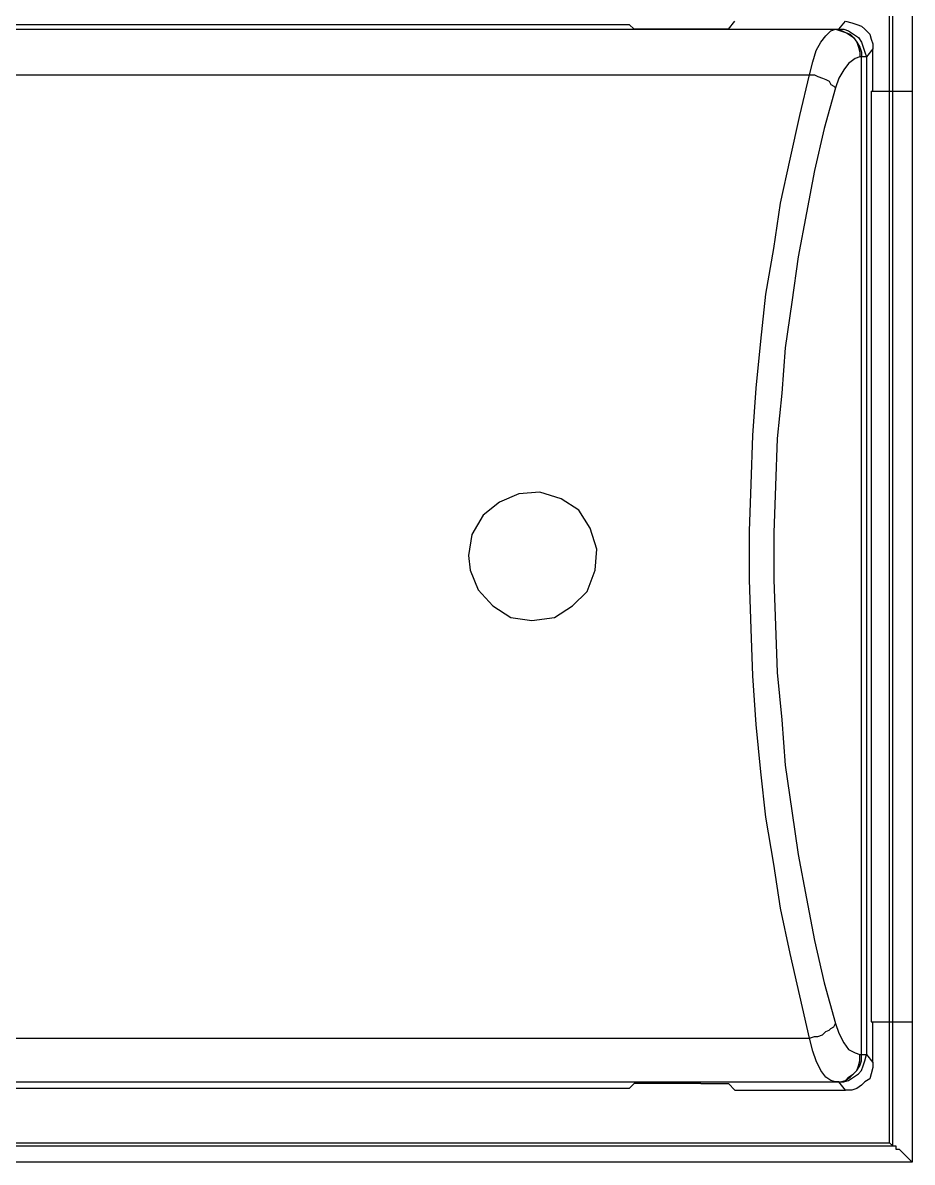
# Model space of a CAD drawing. Header units: centimetres. Extents: x -8.4 to 3.7, y -7.8 to 8.
# Drawn here: x -3.129 to -2.163, y -1.69 to -0.452 of the extents above; entities that cross this region are included whole.
import ezdxf

# ---------------------------------------------------------------- set-up
doc = ezdxf.new("R2010")
doc.units = ezdxf.units.CM
doc.header["$MEASUREMENT"] = 0
doc.layers.add('Layer 1', color=7, linetype='Continuous')

msp = doc.modelspace()

# ---------------------------------------------------------------- linework, layer by layer
at = {"layer": 'Layer 1', "lineweight": 25}
for points in [[(-2.16253, 5.45394), (-2.16253, 5.45394), (-2.16253, -1.68981), (-2.16253, -1.68981)], [(-2.1837, -1.67217), (-2.1837, -1.67217), (-2.1837, 5.4363), (-2.1837, 5.4363)], [(-2.18723, -1.66864), (-2.18723, -1.66864), (-2.18723, 5.43277), (-2.18723, 5.43277)], [(-5.72329, -0.45348), (-5.72329, -0.45348), (-2.46998, -0.45348), (-2.46998, -0.45348)], [(-2.46468, -0.45877), (-2.46468, -0.45877), (-2.46998, -0.45348), (-2.46998, -0.45348)], [(-2.3623, -0.45877), (-2.3623, -0.45877), (-2.35524, -0.44995), (-2.35524, -0.44995)], [(-2.24227, -0.45877), (-2.24227, -0.45877), (-2.2352, -0.44995), (-2.2352, -0.44995)], [(-4.03397, -0.45877), (-4.03397, -0.45877), (-2.24579, -0.45877), (-2.24579, -0.45877)], [(-2.39231, -0.45877), (-2.39231, -0.45877), (-2.46468, -0.45877), (-2.46468, -0.45877)], [(-2.24579, -0.45877), (-2.24579, -0.45877), (-2.24403, -0.45877), (-2.24403, -0.45877)], [(-2.20519, -0.47996), (-2.20519, -0.47996), (-2.21225, -0.48878), (-2.21225, -0.48878)], [(-2.20519, -0.52585), (-2.20519, -0.52585), (-2.20519, -0.47996), (-2.20519, -0.47996)], [(-2.21755, -0.48878), (-2.21755, -0.48878), (-2.21931, -0.48878), (-2.21931, -0.48878)], [(-2.21755, -1.57262), (-2.21755, -1.57262), (-2.21755, -0.48878), (-2.21755, -0.48878)], [(-2.21225, -0.48878), (-2.21225, -0.48878), (-2.21225, -1.57262), (-2.21225, -1.57262)], [(-4.00573, -0.5082), (-4.00573, -0.5082), (-2.27404, -0.5082), (-2.27404, -0.5082)], [(-2.20696, -0.52585), (-2.20696, -0.52585), (-2.20696, -1.53732), (-2.20696, -1.53732)], [(-2.20696, -0.52585), (-2.20696, -0.52585), (-2.16253, -0.52585), (-2.16253, -0.52585)], [(-2.20696, -1.53732), (-2.20696, -1.53732), (-2.16253, -1.53732), (-2.16253, -1.53732)], [(-2.20519, -1.58145), (-2.20519, -1.58145), (-2.20519, -1.53732), (-2.20519, -1.53732)], [(-4.00573, -1.55497), (-4.00573, -1.55497), (-2.27404, -1.55497), (-2.27404, -1.55497)], [(-2.21931, -1.57262), (-2.21931, -1.57262), (-2.21755, -1.57262), (-2.21755, -1.57262)], [(-2.21225, -1.57262), (-2.21225, -1.57262), (-2.20519, -1.58145), (-2.20519, -1.58145)], [(-4.03397, -1.60263), (-4.03397, -1.60263), (-2.24579, -1.60263), (-2.24579, -1.60263)], [(-2.46468, -1.6044), (-2.46468, -1.6044), (-2.46998, -1.6097), (-2.46998, -1.6097)], [(-2.39231, -1.6044), (-2.39231, -1.6044), (-2.46468, -1.6044), (-2.46468, -1.6044)], [(-2.35524, -1.61146), (-2.35524, -1.61146), (-2.3623, -1.6044), (-2.3623, -1.6044)], [(-2.24403, -1.60263), (-2.24403, -1.60263), (-2.24579, -1.60263), (-2.24579, -1.60263)], [(-2.2352, -1.61146), (-2.2352, -1.61146), (-2.24227, -1.60263), (-2.24227, -1.60263)], [(-2.46998, -1.6097), (-2.46998, -1.6097), (-5.72329, -1.6097), (-5.72329, -1.6097)], [(-2.35524, -1.61146), (-2.35524, -1.61146), (-2.2352, -1.61146), (-2.2352, -1.61146)], [(-6.00781, -1.66864), (-6.00781, -1.66864), (-2.18723, -1.66864), (-2.18723, -1.66864)], [(-2.18723, -1.66864), (-2.18723, -1.66864), (-2.1837, -1.67217), (-2.1837, -1.67217)], [(-6.01134, -1.67217), (-6.01134, -1.67217), (-2.1837, -1.67217), (-2.1837, -1.67217)], [(-2.16253, -1.68981), (-2.16253, -1.68981), (-6.02898, -1.68981), (-6.02898, -1.68981)]]:
    msp.add_open_spline(points, degree=3, dxfattribs=at)
for points, knots in [([(-2.2352, -0.44995), (-2.2352, -0.44995), (-2.22814, -0.45171), (-2.22814, -0.45171), (-2.22814, -0.45171), (-2.22814, -0.45171), (-2.22285, -0.45348), (-2.22285, -0.45348), (-2.22285, -0.45348), (-2.22285, -0.45348), (-2.21755, -0.45524), (-2.21755, -0.45524), (-2.21755, -0.45524), (-2.21755, -0.45524), (-2.21402, -0.45877), (-2.21402, -0.45877), (-2.21402, -0.45877), (-2.21402, -0.45877), (-2.20873, -0.46407), (-2.20873, -0.46407), (-2.20873, -0.46407), (-2.20873, -0.46407), (-2.20696, -0.46936), (-2.20696, -0.46936), (-2.20696, -0.46936), (-2.20696, -0.46936), (-2.20519, -0.47466), (-2.20519, -0.47466), (-2.20519, -0.47466), (-2.20519, -0.47466), (-2.20519, -0.47996), (-2.20519, -0.47996)], [0, 0, 0, 0, 0.1111111, 0.1111111, 0.1111111, 0.1111111, 0.2222222, 0.2222222, 0.2222222, 0.2222222, 0.3333333, 0.3333333, 0.3333333, 0.3333333, 0.4444444, 0.4444444, 0.4444444, 0.4444444, 0.5555556, 0.5555556, 0.5555556, 0.5555556, 0.6666667, 0.6666667, 0.6666667, 0.6666667, 0.7777778, 0.7777778, 0.7777778, 0.7777778, 1, 1, 1, 1]), ([(-2.3623, -0.45877), (-2.3623, -0.45877), (-2.3623, -0.45877), (-2.3623, -0.45877), (-2.3623, -0.45877), (-2.3623, -0.45877), (-2.36406, -0.45877), (-2.36406, -0.45877), (-2.36406, -0.45877), (-2.36406, -0.45877), (-2.3676, -0.45877), (-2.3676, -0.45877), (-2.3676, -0.45877), (-2.3676, -0.45877), (-2.37112, -0.45877), (-2.37112, -0.45877), (-2.37112, -0.45877), (-2.37112, -0.45877), (-2.37466, -0.45877), (-2.37466, -0.45877), (-2.37466, -0.45877), (-2.37466, -0.45877), (-2.37995, -0.45877), (-2.37995, -0.45877), (-2.37995, -0.45877), (-2.37995, -0.45877), (-2.38701, -0.45877), (-2.38701, -0.45877), (-2.38701, -0.45877), (-2.38701, -0.45877), (-2.39231, -0.45877), (-2.39231, -0.45877)], [0, 0, 0, 0, 0.1111111, 0.1111111, 0.1111111, 0.1111111, 0.2222222, 0.2222222, 0.2222222, 0.2222222, 0.3333333, 0.3333333, 0.3333333, 0.3333333, 0.4444444, 0.4444444, 0.4444444, 0.4444444, 0.5555556, 0.5555556, 0.5555556, 0.5555556, 0.6666667, 0.6666667, 0.6666667, 0.6666667, 0.7777778, 0.7777778, 0.7777778, 0.7777778, 1, 1, 1, 1]), ([(-2.27404, -0.5082), (-2.27404, -0.5082), (-2.27051, -0.49408), (-2.27051, -0.49408), (-2.27051, -0.49408), (-2.27051, -0.49408), (-2.26697, -0.48172), (-2.26697, -0.48172), (-2.26697, -0.48172), (-2.26697, -0.48172), (-2.26168, -0.47289), (-2.26168, -0.47289), (-2.26168, -0.47289), (-2.26168, -0.47289), (-2.25639, -0.46583), (-2.25639, -0.46583), (-2.25639, -0.46583), (-2.25639, -0.46583), (-2.25109, -0.46054), (-2.25109, -0.46054), (-2.25109, -0.46054), (-2.25109, -0.46054), (-2.24579, -0.45877), (-2.24579, -0.45877)], [0, 0, 0, 0, 0.1428571, 0.1428571, 0.1428571, 0.1428571, 0.2857143, 0.2857143, 0.2857143, 0.2857143, 0.4285714, 0.4285714, 0.4285714, 0.4285714, 0.5714286, 0.5714286, 0.5714286, 0.5714286, 0.7142857, 0.7142857, 0.7142857, 0.7142857, 1, 1, 1, 1]), ([(-2.24579, -0.45877), (-2.24579, -0.45877), (-2.2405, -0.46054), (-2.2405, -0.46054), (-2.2405, -0.46054), (-2.2405, -0.46054), (-2.2352, -0.4623), (-2.2352, -0.4623), (-2.2352, -0.4623), (-2.2352, -0.4623), (-2.23167, -0.46407), (-2.23167, -0.46407), (-2.23167, -0.46407), (-2.23167, -0.46407), (-2.22638, -0.4676), (-2.22638, -0.4676), (-2.22638, -0.4676), (-2.22638, -0.4676), (-2.22285, -0.47289), (-2.22285, -0.47289), (-2.22285, -0.47289), (-2.22285, -0.47289), (-2.22108, -0.47819), (-2.22108, -0.47819), (-2.22108, -0.47819), (-2.22108, -0.47819), (-2.21931, -0.48348), (-2.21931, -0.48348), (-2.21931, -0.48348), (-2.21931, -0.48348), (-2.21931, -0.48878), (-2.21931, -0.48878)], [0, 0, 0, 0, 0.1111111, 0.1111111, 0.1111111, 0.1111111, 0.2222222, 0.2222222, 0.2222222, 0.2222222, 0.3333333, 0.3333333, 0.3333333, 0.3333333, 0.4444444, 0.4444444, 0.4444444, 0.4444444, 0.5555556, 0.5555556, 0.5555556, 0.5555556, 0.6666667, 0.6666667, 0.6666667, 0.6666667, 0.7777778, 0.7777778, 0.7777778, 0.7777778, 1, 1, 1, 1]), ([(-2.24403, -0.45877), (-2.24403, -0.45877), (-2.23873, -0.46054), (-2.23873, -0.46054), (-2.23873, -0.46054), (-2.23873, -0.46054), (-2.2352, -0.4623), (-2.2352, -0.4623), (-2.2352, -0.4623), (-2.2352, -0.4623), (-2.22991, -0.46407), (-2.22991, -0.46407), (-2.22991, -0.46407), (-2.22991, -0.46407), (-2.22638, -0.4676), (-2.22638, -0.4676), (-2.22638, -0.4676), (-2.22638, -0.4676), (-2.22285, -0.47289), (-2.22285, -0.47289), (-2.22285, -0.47289), (-2.22285, -0.47289), (-2.21931, -0.47819), (-2.21931, -0.47819), (-2.21931, -0.47819), (-2.21931, -0.47819), (-2.21755, -0.48348), (-2.21755, -0.48348), (-2.21755, -0.48348), (-2.21755, -0.48348), (-2.21755, -0.48878), (-2.21755, -0.48878)], [0, 0, 0, 0, 0.1111111, 0.1111111, 0.1111111, 0.1111111, 0.2222222, 0.2222222, 0.2222222, 0.2222222, 0.3333333, 0.3333333, 0.3333333, 0.3333333, 0.4444444, 0.4444444, 0.4444444, 0.4444444, 0.5555556, 0.5555556, 0.5555556, 0.5555556, 0.6666667, 0.6666667, 0.6666667, 0.6666667, 0.7777778, 0.7777778, 0.7777778, 0.7777778, 1, 1, 1, 1]), ([(-2.24403, -0.45877), (-2.24403, -0.45877), (-2.24403, -0.45877), (-2.24403, -0.45877), (-2.24403, -0.45877), (-2.24403, -0.45877), (-2.24227, -0.45877), (-2.24227, -0.45877)], [0, 0, 0, 0, 0.3333333, 0.3333333, 0.3333333, 0.3333333, 1, 1, 1, 1]), ([(-2.24227, -0.45877), (-2.24227, -0.45877), (-2.23697, -0.45877), (-2.23697, -0.45877), (-2.23697, -0.45877), (-2.23697, -0.45877), (-2.23167, -0.46054), (-2.23167, -0.46054), (-2.23167, -0.46054), (-2.23167, -0.46054), (-2.22638, -0.46407), (-2.22638, -0.46407), (-2.22638, -0.46407), (-2.22638, -0.46407), (-2.22108, -0.4676), (-2.22108, -0.4676), (-2.22108, -0.4676), (-2.22108, -0.4676), (-2.21755, -0.47289), (-2.21755, -0.47289), (-2.21755, -0.47289), (-2.21755, -0.47289), (-2.21579, -0.47819), (-2.21579, -0.47819), (-2.21579, -0.47819), (-2.21579, -0.47819), (-2.21402, -0.48348), (-2.21402, -0.48348), (-2.21402, -0.48348), (-2.21402, -0.48348), (-2.21225, -0.48878), (-2.21225, -0.48878)], [0, 0, 0, 0, 0.1111111, 0.1111111, 0.1111111, 0.1111111, 0.2222222, 0.2222222, 0.2222222, 0.2222222, 0.3333333, 0.3333333, 0.3333333, 0.3333333, 0.4444444, 0.4444444, 0.4444444, 0.4444444, 0.5555556, 0.5555556, 0.5555556, 0.5555556, 0.6666667, 0.6666667, 0.6666667, 0.6666667, 0.7777778, 0.7777778, 0.7777778, 0.7777778, 1, 1, 1, 1]), ([(-2.21931, -0.48878), (-2.21931, -0.48878), (-2.22461, -0.49054), (-2.22461, -0.49054), (-2.22461, -0.49054), (-2.22461, -0.49054), (-2.23167, -0.49584), (-2.23167, -0.49584), (-2.23167, -0.49584), (-2.23167, -0.49584), (-2.23697, -0.5029), (-2.23697, -0.5029), (-2.23697, -0.5029), (-2.23697, -0.5029), (-2.24227, -0.51173), (-2.24227, -0.51173), (-2.24227, -0.51173), (-2.24227, -0.51173), (-2.24579, -0.52232), (-2.24579, -0.52232)], [0, 0, 0, 0, 0.1666667, 0.1666667, 0.1666667, 0.1666667, 0.3333333, 0.3333333, 0.3333333, 0.3333333, 0.5, 0.5, 0.5, 0.5, 0.6666667, 0.6666667, 0.6666667, 0.6666667, 1, 1, 1, 1]), ([(-2.21225, -0.48878), (-2.21225, -0.48878), (-2.21402, -0.48878), (-2.21402, -0.48878), (-2.21402, -0.48878), (-2.21402, -0.48878), (-2.21579, -0.48878), (-2.21579, -0.48878), (-2.21579, -0.48878), (-2.21579, -0.48878), (-2.21755, -0.48878), (-2.21755, -0.48878)], [0, 0, 0, 0, 0.25, 0.25, 0.25, 0.25, 0.5, 0.5, 0.5, 0.5, 1, 1, 1, 1]), ([(-2.27404, -1.55497), (-2.27404, -1.55497), (-2.28463, -1.50908), (-2.28463, -1.50908), (-2.28463, -1.50908), (-2.28463, -1.50908), (-2.29522, -1.46318), (-2.29522, -1.46318), (-2.29522, -1.46318), (-2.29522, -1.46318), (-2.30581, -1.41375), (-2.30581, -1.41375), (-2.30581, -1.41375), (-2.30581, -1.41375), (-2.31287, -1.36609), (-2.31287, -1.36609), (-2.31287, -1.36609), (-2.31287, -1.36609), (-2.3217, -1.3149), (-2.3217, -1.3149), (-2.3217, -1.3149), (-2.3217, -1.3149), (-2.327, -1.26548), (-2.327, -1.26548), (-2.327, -1.26548), (-2.327, -1.26548), (-2.33229, -1.21428), (-2.33229, -1.21428), (-2.33229, -1.21428), (-2.33229, -1.21428), (-2.33582, -1.16133), (-2.33582, -1.16133), (-2.33582, -1.16133), (-2.33582, -1.16133), (-2.33759, -1.11013), (-2.33759, -1.11013), (-2.33759, -1.11013), (-2.33759, -1.11013), (-2.33935, -1.05718), (-2.33935, -1.05718), (-2.33935, -1.05718), (-2.33935, -1.05718), (-2.33935, -1.00423), (-2.33935, -1.00423), (-2.33935, -1.00423), (-2.33935, -1.00423), (-2.33759, -0.95303), (-2.33759, -0.95303), (-2.33759, -0.95303), (-2.33759, -0.95303), (-2.33582, -0.90008), (-2.33582, -0.90008), (-2.33582, -0.90008), (-2.33582, -0.90008), (-2.33229, -0.84888), (-2.33229, -0.84888), (-2.33229, -0.84888), (-2.33229, -0.84888), (-2.327, -0.79769), (-2.327, -0.79769), (-2.327, -0.79769), (-2.327, -0.79769), (-2.3217, -0.7465), (-2.3217, -0.7465), (-2.3217, -0.7465), (-2.3217, -0.7465), (-2.31287, -0.69707), (-2.31287, -0.69707), (-2.31287, -0.69707), (-2.31287, -0.69707), (-2.30581, -0.64765), (-2.30581, -0.64765), (-2.30581, -0.64765), (-2.30581, -0.64765), (-2.29522, -0.59999), (-2.29522, -0.59999), (-2.29522, -0.59999), (-2.29522, -0.59999), (-2.28463, -0.55233), (-2.28463, -0.55233), (-2.28463, -0.55233), (-2.28463, -0.55233), (-2.27404, -0.5082), (-2.27404, -0.5082)], [0, 0, 0, 0, 0.0454545, 0.0454545, 0.0454545, 0.0454545, 0.0909091, 0.0909091, 0.0909091, 0.0909091, 0.1363636, 0.1363636, 0.1363636, 0.1363636, 0.1818182, 0.1818182, 0.1818182, 0.1818182, 0.2272727, 0.2272727, 0.2272727, 0.2272727, 0.2727273, 0.2727273, 0.2727273, 0.2727273, 0.3181818, 0.3181818, 0.3181818, 0.3181818, 0.3636364, 0.3636364, 0.3636364, 0.3636364, 0.4090909, 0.4090909, 0.4090909, 0.4090909, 0.4545455, 0.4545455, 0.4545455, 0.4545455, 0.5, 0.5, 0.5, 0.5, 0.5454545, 0.5454545, 0.5454545, 0.5454545, 0.5909091, 0.5909091, 0.5909091, 0.5909091, 0.6363636, 0.6363636, 0.6363636, 0.6363636, 0.6818182, 0.6818182, 0.6818182, 0.6818182, 0.7272727, 0.7272727, 0.7272727, 0.7272727, 0.7727273, 0.7727273, 0.7727273, 0.7727273, 0.8181818, 0.8181818, 0.8181818, 0.8181818, 0.8636364, 0.8636364, 0.8636364, 0.8636364, 0.9090909, 0.9090909, 0.9090909, 0.9090909, 1, 1, 1, 1]), ([(-2.27404, -0.5082), (-2.27404, -0.5082), (-2.26874, -0.5082), (-2.26874, -0.5082), (-2.26874, -0.5082), (-2.26874, -0.5082), (-2.26521, -0.50996), (-2.26521, -0.50996), (-2.26521, -0.50996), (-2.26521, -0.50996), (-2.25991, -0.51173), (-2.25991, -0.51173), (-2.25991, -0.51173), (-2.25991, -0.51173), (-2.25639, -0.5135), (-2.25639, -0.5135), (-2.25639, -0.5135), (-2.25639, -0.5135), (-2.25285, -0.51526), (-2.25285, -0.51526), (-2.25285, -0.51526), (-2.25285, -0.51526), (-2.25109, -0.51879), (-2.25109, -0.51879), (-2.25109, -0.51879), (-2.25109, -0.51879), (-2.24756, -0.52056), (-2.24756, -0.52056), (-2.24756, -0.52056), (-2.24756, -0.52056), (-2.24579, -0.52232), (-2.24579, -0.52232)], [0, 0, 0, 0, 0.1111111, 0.1111111, 0.1111111, 0.1111111, 0.2222222, 0.2222222, 0.2222222, 0.2222222, 0.3333333, 0.3333333, 0.3333333, 0.3333333, 0.4444444, 0.4444444, 0.4444444, 0.4444444, 0.5555556, 0.5555556, 0.5555556, 0.5555556, 0.6666667, 0.6666667, 0.6666667, 0.6666667, 0.7777778, 0.7777778, 0.7777778, 0.7777778, 1, 1, 1, 1]), ([(-2.24579, -0.52232), (-2.24579, -0.52232), (-2.25815, -0.56645), (-2.25815, -0.56645), (-2.25815, -0.56645), (-2.25815, -0.56645), (-2.26874, -0.61234), (-2.26874, -0.61234), (-2.26874, -0.61234), (-2.26874, -0.61234), (-2.27757, -0.65824), (-2.27757, -0.65824), (-2.27757, -0.65824), (-2.27757, -0.65824), (-2.28639, -0.7059), (-2.28639, -0.7059), (-2.28639, -0.7059), (-2.28639, -0.7059), (-2.29345, -0.75533), (-2.29345, -0.75533), (-2.29345, -0.75533), (-2.29345, -0.75533), (-2.30052, -0.80475), (-2.30052, -0.80475), (-2.30052, -0.80475), (-2.30052, -0.80475), (-2.30405, -0.85418), (-2.30405, -0.85418), (-2.30405, -0.85418), (-2.30405, -0.85418), (-2.30934, -0.9036), (-2.30934, -0.9036), (-2.30934, -0.9036), (-2.30934, -0.9036), (-2.31111, -0.9548), (-2.31111, -0.9548), (-2.31111, -0.9548), (-2.31111, -0.9548), (-2.31287, -1.00599), (-2.31287, -1.00599), (-2.31287, -1.00599), (-2.31287, -1.00599), (-2.31287, -1.05718), (-2.31287, -1.05718), (-2.31287, -1.05718), (-2.31287, -1.05718), (-2.31111, -1.10661), (-2.31111, -1.10661), (-2.31111, -1.10661), (-2.31111, -1.10661), (-2.30934, -1.1578), (-2.30934, -1.1578), (-2.30934, -1.1578), (-2.30934, -1.1578), (-2.30405, -1.20899), (-2.30405, -1.20899), (-2.30405, -1.20899), (-2.30405, -1.20899), (-2.30052, -1.25842), (-2.30052, -1.25842), (-2.30052, -1.25842), (-2.30052, -1.25842), (-2.29345, -1.30784), (-2.29345, -1.30784), (-2.29345, -1.30784), (-2.29345, -1.30784), (-2.28639, -1.3555), (-2.28639, -1.3555), (-2.28639, -1.3555), (-2.28639, -1.3555), (-2.27757, -1.40317), (-2.27757, -1.40317), (-2.27757, -1.40317), (-2.27757, -1.40317), (-2.26874, -1.44906), (-2.26874, -1.44906), (-2.26874, -1.44906), (-2.26874, -1.44906), (-2.25815, -1.49495), (-2.25815, -1.49495), (-2.25815, -1.49495), (-2.25815, -1.49495), (-2.24579, -1.53908), (-2.24579, -1.53908)], [0, 0, 0, 0, 0.0454545, 0.0454545, 0.0454545, 0.0454545, 0.0909091, 0.0909091, 0.0909091, 0.0909091, 0.1363636, 0.1363636, 0.1363636, 0.1363636, 0.1818182, 0.1818182, 0.1818182, 0.1818182, 0.2272727, 0.2272727, 0.2272727, 0.2272727, 0.2727273, 0.2727273, 0.2727273, 0.2727273, 0.3181818, 0.3181818, 0.3181818, 0.3181818, 0.3636364, 0.3636364, 0.3636364, 0.3636364, 0.4090909, 0.4090909, 0.4090909, 0.4090909, 0.4545455, 0.4545455, 0.4545455, 0.4545455, 0.5, 0.5, 0.5, 0.5, 0.5454545, 0.5454545, 0.5454545, 0.5454545, 0.5909091, 0.5909091, 0.5909091, 0.5909091, 0.6363636, 0.6363636, 0.6363636, 0.6363636, 0.6818182, 0.6818182, 0.6818182, 0.6818182, 0.7272727, 0.7272727, 0.7272727, 0.7272727, 0.7727273, 0.7727273, 0.7727273, 0.7727273, 0.8181818, 0.8181818, 0.8181818, 0.8181818, 0.8636364, 0.8636364, 0.8636364, 0.8636364, 0.9090909, 0.9090909, 0.9090909, 0.9090909, 1, 1, 1, 1]), ([(-2.64474, -1.0307), (-2.64474, -1.0307), (-2.6412, -1.00775), (-2.6412, -1.00775), (-2.6412, -1.00775), (-2.6412, -1.00775), (-2.62885, -0.98657), (-2.62885, -0.98657), (-2.62885, -0.98657), (-2.62885, -0.98657), (-2.6112, -0.97245), (-2.6112, -0.97245), (-2.6112, -0.97245), (-2.6112, -0.97245), (-2.59001, -0.96362), (-2.59001, -0.96362), (-2.59001, -0.96362), (-2.59001, -0.96362), (-2.56707, -0.96186), (-2.56707, -0.96186), (-2.56707, -0.96186), (-2.56707, -0.96186), (-2.54412, -0.96892), (-2.54412, -0.96892), (-2.54412, -0.96892), (-2.54412, -0.96892), (-2.5247, -0.98128), (-2.5247, -0.98128), (-2.5247, -0.98128), (-2.5247, -0.98128), (-2.51235, -1.00069), (-2.51235, -1.00069), (-2.51235, -1.00069), (-2.51235, -1.00069), (-2.50528, -1.02364), (-2.50528, -1.02364), (-2.50528, -1.02364), (-2.50528, -1.02364), (-2.50705, -1.04659), (-2.50705, -1.04659), (-2.50705, -1.04659), (-2.50705, -1.04659), (-2.51587, -1.06954), (-2.51587, -1.06954), (-2.51587, -1.06954), (-2.51587, -1.06954), (-2.53176, -1.08543), (-2.53176, -1.08543), (-2.53176, -1.08543), (-2.53176, -1.08543), (-2.55118, -1.09778), (-2.55118, -1.09778), (-2.55118, -1.09778), (-2.55118, -1.09778), (-2.57589, -1.10131), (-2.57589, -1.10131), (-2.57589, -1.10131), (-2.57589, -1.10131), (-2.59884, -1.09778), (-2.59884, -1.09778), (-2.59884, -1.09778), (-2.59884, -1.09778), (-2.61826, -1.08543), (-2.61826, -1.08543), (-2.61826, -1.08543), (-2.61826, -1.08543), (-2.63414, -1.06777), (-2.63414, -1.06777), (-2.63414, -1.06777), (-2.63414, -1.06777), (-2.64297, -1.04659), (-2.64297, -1.04659), (-2.64297, -1.04659), (-2.64297, -1.04659), (-2.64474, -1.0307), (-2.64474, -1.0307)], [0, 0, 0, 0, 0.05, 0.05, 0.05, 0.05, 0.1, 0.1, 0.1, 0.1, 0.15, 0.15, 0.15, 0.15, 0.2, 0.2, 0.2, 0.2, 0.25, 0.25, 0.25, 0.25, 0.3, 0.3, 0.3, 0.3, 0.35, 0.35, 0.35, 0.35, 0.4, 0.4, 0.4, 0.4, 0.45, 0.45, 0.45, 0.45, 0.5, 0.5, 0.5, 0.5, 0.55, 0.55, 0.55, 0.55, 0.6, 0.6, 0.6, 0.6, 0.65, 0.65, 0.65, 0.65, 0.7, 0.7, 0.7, 0.7, 0.75, 0.75, 0.75, 0.75, 0.8, 0.8, 0.8, 0.8, 0.85, 0.85, 0.85, 0.85, 0.9, 0.9, 0.9, 0.9, 1, 1, 1, 1]), ([(-2.64474, -1.0307), (-2.64474, -1.0307), (-2.6412, -1.00775), (-2.6412, -1.00775), (-2.6412, -1.00775), (-2.6412, -1.00775), (-2.62885, -0.98657), (-2.62885, -0.98657), (-2.62885, -0.98657), (-2.62885, -0.98657), (-2.6112, -0.97245), (-2.6112, -0.97245), (-2.6112, -0.97245), (-2.6112, -0.97245), (-2.59001, -0.96362), (-2.59001, -0.96362), (-2.59001, -0.96362), (-2.59001, -0.96362), (-2.56707, -0.96186), (-2.56707, -0.96186), (-2.56707, -0.96186), (-2.56707, -0.96186), (-2.54412, -0.96892), (-2.54412, -0.96892), (-2.54412, -0.96892), (-2.54412, -0.96892), (-2.5247, -0.98128), (-2.5247, -0.98128), (-2.5247, -0.98128), (-2.5247, -0.98128), (-2.51235, -1.00069), (-2.51235, -1.00069), (-2.51235, -1.00069), (-2.51235, -1.00069), (-2.50528, -1.02364), (-2.50528, -1.02364), (-2.50528, -1.02364), (-2.50528, -1.02364), (-2.50705, -1.04659), (-2.50705, -1.04659), (-2.50705, -1.04659), (-2.50705, -1.04659), (-2.51587, -1.06954), (-2.51587, -1.06954), (-2.51587, -1.06954), (-2.51587, -1.06954), (-2.53176, -1.08543), (-2.53176, -1.08543), (-2.53176, -1.08543), (-2.53176, -1.08543), (-2.55118, -1.09778), (-2.55118, -1.09778), (-2.55118, -1.09778), (-2.55118, -1.09778), (-2.57589, -1.10131), (-2.57589, -1.10131), (-2.57589, -1.10131), (-2.57589, -1.10131), (-2.59884, -1.09778), (-2.59884, -1.09778), (-2.59884, -1.09778), (-2.59884, -1.09778), (-2.61826, -1.08543), (-2.61826, -1.08543), (-2.61826, -1.08543), (-2.61826, -1.08543), (-2.63414, -1.06777), (-2.63414, -1.06777), (-2.63414, -1.06777), (-2.63414, -1.06777), (-2.64297, -1.04659), (-2.64297, -1.04659), (-2.64297, -1.04659), (-2.64297, -1.04659), (-2.64474, -1.0307), (-2.64474, -1.0307)], [0, 0, 0, 0, 0.05, 0.05, 0.05, 0.05, 0.1, 0.1, 0.1, 0.1, 0.15, 0.15, 0.15, 0.15, 0.2, 0.2, 0.2, 0.2, 0.25, 0.25, 0.25, 0.25, 0.3, 0.3, 0.3, 0.3, 0.35, 0.35, 0.35, 0.35, 0.4, 0.4, 0.4, 0.4, 0.45, 0.45, 0.45, 0.45, 0.5, 0.5, 0.5, 0.5, 0.55, 0.55, 0.55, 0.55, 0.6, 0.6, 0.6, 0.6, 0.65, 0.65, 0.65, 0.65, 0.7, 0.7, 0.7, 0.7, 0.75, 0.75, 0.75, 0.75, 0.8, 0.8, 0.8, 0.8, 0.85, 0.85, 0.85, 0.85, 0.9, 0.9, 0.9, 0.9, 1, 1, 1, 1]), ([(-2.27404, -1.55497), (-2.27404, -1.55497), (-2.26874, -1.55321), (-2.26874, -1.55321), (-2.26874, -1.55321), (-2.26874, -1.55321), (-2.26521, -1.55321), (-2.26521, -1.55321), (-2.26521, -1.55321), (-2.26521, -1.55321), (-2.25991, -1.55144), (-2.25991, -1.55144), (-2.25991, -1.55144), (-2.25991, -1.55144), (-2.25639, -1.54791), (-2.25639, -1.54791), (-2.25639, -1.54791), (-2.25639, -1.54791), (-2.25285, -1.54615), (-2.25285, -1.54615), (-2.25285, -1.54615), (-2.25285, -1.54615), (-2.25109, -1.54438), (-2.25109, -1.54438), (-2.25109, -1.54438), (-2.25109, -1.54438), (-2.24756, -1.54262), (-2.24756, -1.54262), (-2.24756, -1.54262), (-2.24756, -1.54262), (-2.24579, -1.53908), (-2.24579, -1.53908)], [0, 0, 0, 0, 0.1111111, 0.1111111, 0.1111111, 0.1111111, 0.2222222, 0.2222222, 0.2222222, 0.2222222, 0.3333333, 0.3333333, 0.3333333, 0.3333333, 0.4444444, 0.4444444, 0.4444444, 0.4444444, 0.5555556, 0.5555556, 0.5555556, 0.5555556, 0.6666667, 0.6666667, 0.6666667, 0.6666667, 0.7777778, 0.7777778, 0.7777778, 0.7777778, 1, 1, 1, 1]), ([(-2.24579, -1.53908), (-2.24579, -1.53908), (-2.24227, -1.54968), (-2.24227, -1.54968), (-2.24227, -1.54968), (-2.24227, -1.54968), (-2.23697, -1.56027), (-2.23697, -1.56027), (-2.23697, -1.56027), (-2.23697, -1.56027), (-2.23167, -1.56733), (-2.23167, -1.56733), (-2.23167, -1.56733), (-2.23167, -1.56733), (-2.22461, -1.57086), (-2.22461, -1.57086), (-2.22461, -1.57086), (-2.22461, -1.57086), (-2.21931, -1.57262), (-2.21931, -1.57262)], [0, 0, 0, 0, 0.1666667, 0.1666667, 0.1666667, 0.1666667, 0.3333333, 0.3333333, 0.3333333, 0.3333333, 0.5, 0.5, 0.5, 0.5, 0.6666667, 0.6666667, 0.6666667, 0.6666667, 1, 1, 1, 1]), ([(-2.24579, -1.60263), (-2.24579, -1.60263), (-2.25109, -1.60087), (-2.25109, -1.60087), (-2.25109, -1.60087), (-2.25109, -1.60087), (-2.25639, -1.59734), (-2.25639, -1.59734), (-2.25639, -1.59734), (-2.25639, -1.59734), (-2.26168, -1.59028), (-2.26168, -1.59028), (-2.26168, -1.59028), (-2.26168, -1.59028), (-2.26697, -1.57968), (-2.26697, -1.57968), (-2.26697, -1.57968), (-2.26697, -1.57968), (-2.27051, -1.5691), (-2.27051, -1.5691), (-2.27051, -1.5691), (-2.27051, -1.5691), (-2.27404, -1.55497), (-2.27404, -1.55497)], [0, 0, 0, 0, 0.1428571, 0.1428571, 0.1428571, 0.1428571, 0.2857143, 0.2857143, 0.2857143, 0.2857143, 0.4285714, 0.4285714, 0.4285714, 0.4285714, 0.5714286, 0.5714286, 0.5714286, 0.5714286, 0.7142857, 0.7142857, 0.7142857, 0.7142857, 1, 1, 1, 1]), ([(-2.24579, -1.60263), (-2.24579, -1.60263), (-2.2405, -1.60263), (-2.2405, -1.60263), (-2.2405, -1.60263), (-2.2405, -1.60263), (-2.2352, -1.60087), (-2.2352, -1.60087), (-2.2352, -1.60087), (-2.2352, -1.60087), (-2.23167, -1.59734), (-2.23167, -1.59734), (-2.23167, -1.59734), (-2.23167, -1.59734), (-2.22638, -1.59381), (-2.22638, -1.59381), (-2.22638, -1.59381), (-2.22638, -1.59381), (-2.22285, -1.59028), (-2.22285, -1.59028), (-2.22285, -1.59028), (-2.22285, -1.59028), (-2.22108, -1.58498), (-2.22108, -1.58498), (-2.22108, -1.58498), (-2.22108, -1.58498), (-2.21931, -1.57968), (-2.21931, -1.57968), (-2.21931, -1.57968), (-2.21931, -1.57968), (-2.21931, -1.57262), (-2.21931, -1.57262)], [0, 0, 0, 0, 0.1111111, 0.1111111, 0.1111111, 0.1111111, 0.2222222, 0.2222222, 0.2222222, 0.2222222, 0.3333333, 0.3333333, 0.3333333, 0.3333333, 0.4444444, 0.4444444, 0.4444444, 0.4444444, 0.5555556, 0.5555556, 0.5555556, 0.5555556, 0.6666667, 0.6666667, 0.6666667, 0.6666667, 0.7777778, 0.7777778, 0.7777778, 0.7777778, 1, 1, 1, 1]), ([(-2.24403, -1.60263), (-2.24403, -1.60263), (-2.23873, -1.60263), (-2.23873, -1.60263), (-2.23873, -1.60263), (-2.23873, -1.60263), (-2.2352, -1.60087), (-2.2352, -1.60087), (-2.2352, -1.60087), (-2.2352, -1.60087), (-2.22991, -1.59734), (-2.22991, -1.59734), (-2.22991, -1.59734), (-2.22991, -1.59734), (-2.22638, -1.59381), (-2.22638, -1.59381), (-2.22638, -1.59381), (-2.22638, -1.59381), (-2.22285, -1.59028), (-2.22285, -1.59028), (-2.22285, -1.59028), (-2.22285, -1.59028), (-2.21931, -1.58498), (-2.21931, -1.58498), (-2.21931, -1.58498), (-2.21931, -1.58498), (-2.21755, -1.57968), (-2.21755, -1.57968), (-2.21755, -1.57968), (-2.21755, -1.57968), (-2.21755, -1.57262), (-2.21755, -1.57262)], [0, 0, 0, 0, 0.1111111, 0.1111111, 0.1111111, 0.1111111, 0.2222222, 0.2222222, 0.2222222, 0.2222222, 0.3333333, 0.3333333, 0.3333333, 0.3333333, 0.4444444, 0.4444444, 0.4444444, 0.4444444, 0.5555556, 0.5555556, 0.5555556, 0.5555556, 0.6666667, 0.6666667, 0.6666667, 0.6666667, 0.7777778, 0.7777778, 0.7777778, 0.7777778, 1, 1, 1, 1]), ([(-2.24227, -1.60263), (-2.24227, -1.60263), (-2.23697, -1.60263), (-2.23697, -1.60263), (-2.23697, -1.60263), (-2.23697, -1.60263), (-2.23167, -1.60087), (-2.23167, -1.60087), (-2.23167, -1.60087), (-2.23167, -1.60087), (-2.22638, -1.59734), (-2.22638, -1.59734), (-2.22638, -1.59734), (-2.22638, -1.59734), (-2.22108, -1.59381), (-2.22108, -1.59381), (-2.22108, -1.59381), (-2.22108, -1.59381), (-2.21755, -1.59028), (-2.21755, -1.59028), (-2.21755, -1.59028), (-2.21755, -1.59028), (-2.21579, -1.58498), (-2.21579, -1.58498), (-2.21579, -1.58498), (-2.21579, -1.58498), (-2.21402, -1.57968), (-2.21402, -1.57968), (-2.21402, -1.57968), (-2.21402, -1.57968), (-2.21225, -1.57262), (-2.21225, -1.57262)], [0, 0, 0, 0, 0.1111111, 0.1111111, 0.1111111, 0.1111111, 0.2222222, 0.2222222, 0.2222222, 0.2222222, 0.3333333, 0.3333333, 0.3333333, 0.3333333, 0.4444444, 0.4444444, 0.4444444, 0.4444444, 0.5555556, 0.5555556, 0.5555556, 0.5555556, 0.6666667, 0.6666667, 0.6666667, 0.6666667, 0.7777778, 0.7777778, 0.7777778, 0.7777778, 1, 1, 1, 1]), ([(-2.20519, -1.58145), (-2.20519, -1.58145), (-2.20519, -1.58674), (-2.20519, -1.58674), (-2.20519, -1.58674), (-2.20519, -1.58674), (-2.20696, -1.59381), (-2.20696, -1.59381), (-2.20696, -1.59381), (-2.20696, -1.59381), (-2.20873, -1.5991), (-2.20873, -1.5991), (-2.20873, -1.5991), (-2.20873, -1.5991), (-2.21402, -1.60263), (-2.21402, -1.60263), (-2.21402, -1.60263), (-2.21402, -1.60263), (-2.21755, -1.60616), (-2.21755, -1.60616), (-2.21755, -1.60616), (-2.21755, -1.60616), (-2.22285, -1.6097), (-2.22285, -1.6097), (-2.22285, -1.6097), (-2.22285, -1.6097), (-2.22814, -1.61146), (-2.22814, -1.61146), (-2.22814, -1.61146), (-2.22814, -1.61146), (-2.2352, -1.61146), (-2.2352, -1.61146)], [0, 0, 0, 0, 0.1111111, 0.1111111, 0.1111111, 0.1111111, 0.2222222, 0.2222222, 0.2222222, 0.2222222, 0.3333333, 0.3333333, 0.3333333, 0.3333333, 0.4444444, 0.4444444, 0.4444444, 0.4444444, 0.5555556, 0.5555556, 0.5555556, 0.5555556, 0.6666667, 0.6666667, 0.6666667, 0.6666667, 0.7777778, 0.7777778, 0.7777778, 0.7777778, 1, 1, 1, 1]), ([(-2.21755, -1.57262), (-2.21755, -1.57262), (-2.21579, -1.57262), (-2.21579, -1.57262), (-2.21579, -1.57262), (-2.21579, -1.57262), (-2.21402, -1.57262), (-2.21402, -1.57262), (-2.21402, -1.57262), (-2.21402, -1.57262), (-2.21225, -1.57262), (-2.21225, -1.57262)], [0, 0, 0, 0, 0.25, 0.25, 0.25, 0.25, 0.5, 0.5, 0.5, 0.5, 1, 1, 1, 1]), ([(-2.39231, -1.6044), (-2.39231, -1.6044), (-2.38701, -1.6044), (-2.38701, -1.6044), (-2.38701, -1.6044), (-2.38701, -1.6044), (-2.37995, -1.6044), (-2.37995, -1.6044), (-2.37995, -1.6044), (-2.37995, -1.6044), (-2.37466, -1.6044), (-2.37466, -1.6044), (-2.37466, -1.6044), (-2.37466, -1.6044), (-2.37112, -1.6044), (-2.37112, -1.6044), (-2.37112, -1.6044), (-2.37112, -1.6044), (-2.3676, -1.6044), (-2.3676, -1.6044), (-2.3676, -1.6044), (-2.3676, -1.6044), (-2.36406, -1.6044), (-2.36406, -1.6044), (-2.36406, -1.6044), (-2.36406, -1.6044), (-2.3623, -1.6044), (-2.3623, -1.6044)], [0, 0, 0, 0, 0.125, 0.125, 0.125, 0.125, 0.25, 0.25, 0.25, 0.25, 0.375, 0.375, 0.375, 0.375, 0.5, 0.5, 0.5, 0.5, 0.625, 0.625, 0.625, 0.625, 0.75, 0.75, 0.75, 0.75, 1, 1, 1, 1]), ([(-2.24227, -1.60263), (-2.24227, -1.60263), (-2.24227, -1.60263), (-2.24227, -1.60263), (-2.24227, -1.60263), (-2.24227, -1.60263), (-2.24403, -1.60263), (-2.24403, -1.60263)], [0, 0, 0, 0, 0.3333333, 0.3333333, 0.3333333, 0.3333333, 1, 1, 1, 1]), ([(-2.1837, -1.67217), (-2.1837, -1.67217), (-2.1837, -1.67217), (-2.1837, -1.67217), (-2.1837, -1.67217), (-2.1837, -1.67217), (-2.18017, -1.67217), (-2.18017, -1.67217), (-2.18017, -1.67217), (-2.18017, -1.67217), (-2.18017, -1.6757), (-2.18017, -1.6757), (-2.18017, -1.6757), (-2.18017, -1.6757), (-2.17664, -1.6757), (-2.17664, -1.6757), (-2.17664, -1.6757), (-2.17664, -1.6757), (-2.17311, -1.67923), (-2.17311, -1.67923), (-2.17311, -1.67923), (-2.17311, -1.67923), (-2.16959, -1.68275), (-2.16959, -1.68275), (-2.16959, -1.68275), (-2.16959, -1.68275), (-2.16606, -1.68628), (-2.16606, -1.68628), (-2.16606, -1.68628), (-2.16606, -1.68628), (-2.16253, -1.68981), (-2.16253, -1.68981)], [0, 0, 0, 0, 0.1111111, 0.1111111, 0.1111111, 0.1111111, 0.2222222, 0.2222222, 0.2222222, 0.2222222, 0.3333333, 0.3333333, 0.3333333, 0.3333333, 0.4444444, 0.4444444, 0.4444444, 0.4444444, 0.5555556, 0.5555556, 0.5555556, 0.5555556, 0.6666667, 0.6666667, 0.6666667, 0.6666667, 0.7777778, 0.7777778, 0.7777778, 0.7777778, 1, 1, 1, 1])]:
    msp.add_open_spline(points, degree=3, knots=knots, dxfattribs=at)

doc.saveas('drawing.dxf')
